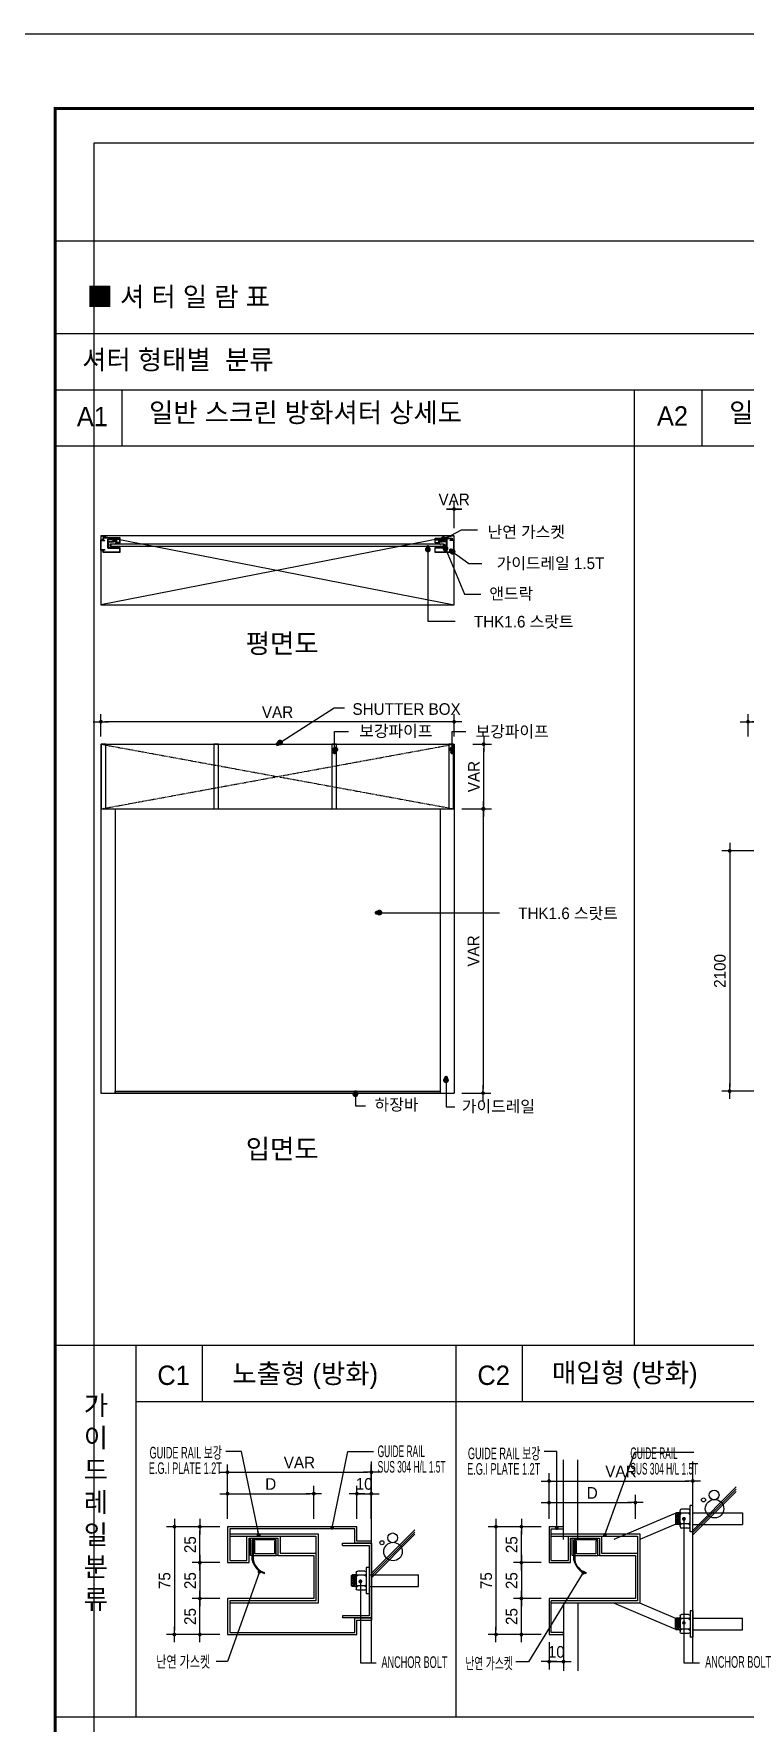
# Model space of a CAD drawing. Extents: x -25535497 to -25216507, y 8041684 to 8103002.
# Drawn here: x -25265081 to -25255908, y 8065773 to 8087569 of the extents above; entities that cross this region are included whole.
import ezdxf

# ---------------------------------------------------------------- set-up
doc = ezdxf.new("R2010")
doc.units = 0
doc.header["$MEASUREMENT"] = 0
doc.linetypes.add('HIDDEN', pattern=[4.4, 3, -1.4])
doc.linetypes.add('PHANTOM', pattern=[63.5, 31.75, -6.35, 6.35, -6.35, 6.35, -6.35])
doc.layers.get('Defpoints').update_dxf_attribs({"color": 45})
for name, color, linetype in [('0_form', 8, 'Continuous'), ('22', 7, 'Continuous'), ('3', 3, 'Continuous'), ('A', 7, 'Continuous'), ('DIM', 7, 'Continuous'), ('ELE1', 7, 'Continuous'), ('F', 7, 'Continuous'), ('LEADER', 7, 'Continuous'), ('PH', 5, 'PHANTOM'), ('slat 상', 2, 'PHANTOM'), ('SOLID', 3, 'Continuous'), ('text', 7, 'Continuous'), ('힌지 미미', 1, 'Continuous')]:
    doc.layers.add(name, color=color, linetype=linetype)
doc.layers.add('TEX', color=3, linetype='Continuous', lineweight=5)
doc.styles.add('songdoh', font='')
doc.styles.get('songdoh').set_extended_font_data('Dotum')
doc.dimstyles.new('DONGWOO', dxfattribs={"dimscale": 300, "dimtxt": 3, "dimasz": 1, "dimexe": 2, "dimexo": 2, "dimgap": 1, "dimtad": 1, "dimdec": 0, "dimzin": 11, "dimdsep": 46, "dimtxsty": 'songdoh', "dimblk": 'DOT-6', "dimcen": 2, "dimdle": 2, "dimclrd": 256, "dimclre": 256, "dimclrt": 3, "dimadec": 0, "dimazin": 0, "dimtfac": 1, "dimtdec": 0, "dimtix": 1, "dimtmove": 2, "dimatfit": 3, "dimldrblk": 'DOT', "dimfxl": 2, "dimtolj": 1, "dimtzin": 11, "dimarcsym": 0})

# ---------------------------------------------------------------- blocks, each defined once
blk = doc.blocks.new('앵커볼트')
at = {"layer": 'A', "color": 8}
for p, q in [((-8.8, 10), (-8.8, 12)), ((-8.8, 12), (9.4, 12)), ((-6.3, 13), (-6.3, 17.9)), ((-5.3, 18.9), (5.9, 18.9)), ((4, 22.1), (-3.7, 21.3)), ((-3.7, 18.9), (-3.7, 21.6)), ((4.3, 21.2), (-3.7, 20.4)), ((4.3, 20.5), (-3.7, 19.7)), ((4.3, 19.8), (-3.7, 18.9)), ((-3.4, 13), (-3.4, 17.9)), ((3.8, 22.1), (-3.2, 22.1)), ((4, 13), (4, 17.9)), ((4.3, 18.9), (4.3, 21.6)), ((6.9, 13), (6.9, 17.9)), ((9.4, 10), (9.4, 12)), ((-8.8, 10), (9.4, 10)), ((-3.7, 10), (4.3, 10)), ((-3.7, 10), (-3.7, -24.4)), ((4.3, 10), (4.3, -24.4)), ((4.3, -24.4), (-3.7, -24.4))]:
    blk.add_line(p, q, dxfattribs=at)
for centre, radius, start, end in [((-5.3, 17.9), 1, 90, 180), ((-5.3, 13), 1, 180, 270), ((-4.4, 17.9), 1, 0, 90), ((-4.4, 13), 1, 270, 0), ((-3.2, 21.6), 0.5, 90, 180), ((-2.4, 17.9), 1, 90, 180), ((-2.4, 13), 1, 180, 270), ((3, 17.9), 1, 0, 90), ((3, 13), 1, 270, 0), ((3.8, 21.6), 0.5, 0, 90), ((5, 17.9), 1, 90, 180), ((5, 13), 1, 180, 270), ((5.9, 17.9), 1, 0, 90), ((5.9, 13), 1, 270, 0)]:
    blk.add_arc(centre, radius, start, end, dxfattribs=at)
blk = doc.blocks.new('_Dot')
at = {"color": 0, "linetype": 'ByBlock', "lineweight": -2}
blk.add_line((-0.5, 0), (-1, 0), dxfattribs=at)
at = {"color": 0, "linetype": 'ByBlock', "const_width": 0.5}
blk.add_lwpolyline([(-0.25, 0, 1), (0.25, 0, 1)], format="xyb", close=True, dxfattribs=at)
blk = doc.blocks.new('DOT-6')
at = {"layer": 'DIM', "color": 7, "ltscale": 0.5}
blk.add_line((2, 0), (-2, 0), dxfattribs=at)
at = {"layer": 'DIM', "color": 7, "ltscale": 0.5, "xscale": 0.9680000000043946, "yscale": 0.9680000000043946, "zscale": 0.9680000000043946}
blk.add_blockref('_Dot', (0, 0), dxfattribs=at)
blk = doc.blocks.new('가이드레일')
for p, q in [((10328.1, 41053.6), (10328.1, 41054.6)), ((10334.5, 41054.6), (10328.1, 41054.6)), ((10328.1, 41053.6), (10328.1, 41054.6)), ((10335.5, 41053.6), (10328.1, 41053.6)), ((10392, 41061), (10334.5, 41061)), ((10334.5, 41061), (10334.5, 41054.6)), ((10391, 41060), (10335.5, 41060)), ((10335.5, 41060), (10335.5, 41053.6)), ((10368.6, 41049.2), (10352.7, 41049.2)), ((10353.7, 41029.1), (10353.7, 41048.2)), ((10353.7, 41048.2), (10369.6, 41048.2)), ((10368.6, 41049.2), (10368.6, 41055.6)), ((10369.6, 41049.2), (10369.6, 41054.6)), ((10369.6, 41054.6), (10376, 41054.6)), ((10369.6, 41054.6), (10369.6, 41048.2)), ((10379.2, 41045), (10379.2, 41054.6)), ((10392, 41045), (10379.2, 41045)), ((10380.2, 41055.6), (10380.2, 41046)), ((10391, 41046), (10380.2, 41046)), ((10391, 41046), (10391, 41060)), ((10392, 41045), (10392, 41061)), ((10328.1, 41020.4), (10328.1, 41019.5)), ((10328.1, 41020.4), (10335.5, 41020.4)), ((10328.1, 41020.4), (10328.1, 41019.5)), ((10328.1, 41019.5), (10334.5, 41019.5)), ((10334.5, 41019.5), (10334.5, 41013.1)), ((10334.5, 41013.1), (10392, 41013.1)), ((10335.5, 41020.4), (10335.5, 41014.1)), ((10335.5, 41014.1), (10391, 41014.1)), ((10353.7, 41029.1), (10392, 41029.1)), ((10391, 41014.1), (10391, 41028.1)), ((10392, 41013.1), (10392, 41029.1))]:
    blk.add_line(p, q)
at = {"color": 1}
for p, q in [((10340.9, 41052.6), (10340.9, 41053.6)), ((10391, 41056.7), (10351.7, 41056.7)), ((10351.7, 41027.2), (10351.7, 41056.7)), ((10391, 41055.6), (10352.7, 41055.6)), ((10352.7, 41028.1), (10352.7, 41055.6)), ((10369.6, 41048.2), (10368.6, 41048.2)), ((10378.3, 41046.9), (10378.3, 41044.4)), ((10378.6, 41046.9), (10378.6, 41044.4)), ((10340.9, 41021.5), (10340.9, 41020.4)), ((10351.7, 41027.2), (10391, 41027.2)), ((10352.7, 41028.1), (10391, 41028.1))]:
    blk.add_line(p, q, dxfattribs=at)
at = {"linetype": 'ByBlock'}
for p, q in [((10379.2, 41054.6), (10369.6, 41054.6)), ((10369.6, 41054.6), (10369.6, 41048.5)), ((10369.6, 41048.2), (10370.2, 41048.2)), ((10370.2, 41048.5), (10370.2, 41054)), ((10370.2, 41054), (10378.6, 41054)), ((10370.2, 41048.2), (10370.2, 41053.6)), ((10370.2, 41053.6), (10370.8, 41053.6)), ((10378.3, 41048.2), (10370.2, 41048.2)), ((10370.8, 41053.6), (10370.8, 41048.8)), ((10370.8, 41048.8), (10377.7, 41048.8)), ((10377.7, 41048.8), (10377.7, 41053.6)), ((10377.7, 41053.6), (10378.3, 41053.6)), ((10378.3, 41053.6), (10378.3, 41048.5)), ((10378.6, 41054), (10378.6, 41048.5)), ((10378.6, 41048.2), (10379.2, 41048.2)), ((10379.2, 41048.2), (10379.2, 41054.6))]:
    blk.add_line(p, q, dxfattribs=at)
at = {"color": 1, "linetype": 'ByBlock'}
for p, q in [((10374.3, 41039.7), (10374.2, 41039.9)), ((10378.3, 41054), (10378.3, 41046.9)), ((10378.6, 41046.9), (10378.6, 41054))]:
    blk.add_line(p, q, dxfattribs=at)
at = {"color": 1}
for points in [[(10340.9, 41020.4), (10340.9, 41020.4), (10328.1, 41020.4), (10328.1, 41053.6), (10340.9, 41053.6)], [(10340.9, 41021.5), (10329.2, 41021.5), (10329.2, 41052.6), (10340.9, 41052.6)]]:
    blk.add_lwpolyline(points, dxfattribs=at)
at = {"color": 1, "linetype": 'ByBlock'}
for radius, end in [(5.86, 348.5701), (6.16, 348.8566)]:
    blk.add_arc((10372.6, 41045.6), radius, 286.756, end, dxfattribs=at)
blk = doc.blocks.new('*D314')
at = {"layer": 'Defpoints', "color": 0, "linetype": 'Continuous'}
for p in [(-25262940, 8068308), (-25262583, 8068308), (-25262583, 8067844)]:
    blk.add_point(p, dxfattribs=at)
at = {"layer": 'DIM', "linetype": 'Continuous', "lineweight": -2}
for p, q in [((-25262683, 8068308), (-25263040, 8068308)), ((-25262940, 8067894), (-25262940, 8068258)), ((-25262683, 8067844), (-25263040, 8067844))]:
    blk.add_line(p, q, dxfattribs=at)
at = {"layer": 'DIM', "linetype": 'Continuous', "lineweight": -2, "xscale": 50, "yscale": 50, "zscale": 50}
for p, rotation in [((-25262940, 8068308), 90), ((-25262940, 8067844), 270)]:
    blk.add_blockref('DOT-6', p, dxfattribs=dict(at, rotation=rotation))
at = {"layer": 'DIM', "color": 3, "linetype": 'Continuous', "insert": (-25263065, 8068076), "char_height": 150, "attachment_point": 5, "rotation": 90, "style": 'songdoh'}
blk.add_mtext('\\A1;25', dxfattribs=at)
blk = doc.blocks.new('*D315')
at = {"layer": 'Defpoints', "color": 0, "linetype": 'Continuous'}
for p in [(-25262583, 8067844), (-25262940, 8067381), (-25262583, 8067381)]:
    blk.add_point(p, dxfattribs=at)
at = {"layer": 'DIM', "linetype": 'Continuous', "lineweight": -2}
for p, q in [((-25262683, 8067844), (-25263040, 8067844)), ((-25262940, 8067794), (-25262940, 8067431)), ((-25262683, 8067381), (-25263040, 8067381))]:
    blk.add_line(p, q, dxfattribs=at)
at = {"layer": 'DIM', "linetype": 'Continuous', "lineweight": -2, "xscale": 50, "yscale": 50, "zscale": 50}
for p, rotation in [((-25262940, 8067844), 90), ((-25262940, 8067381), 270)]:
    blk.add_blockref('DOT-6', p, dxfattribs=dict(at, rotation=rotation))
at = {"layer": 'DIM', "color": 3, "linetype": 'Continuous', "insert": (-25263065, 8067612), "char_height": 150, "attachment_point": 5, "rotation": 90, "style": 'songdoh'}
blk.add_mtext('\\A1;25', dxfattribs=at)
blk = doc.blocks.new('*D316')
at = {"layer": 'Defpoints', "color": 0, "linetype": 'Continuous'}
for p in [(-25262940, 8067381), (-25262583, 8067381), (-25262583, 8066917)]:
    blk.add_point(p, dxfattribs=at)
at = {"layer": 'DIM', "linetype": 'Continuous', "lineweight": -2}
for p, q in [((-25262683, 8067381), (-25263040, 8067381)), ((-25262940, 8066967), (-25262940, 8067331)), ((-25262683, 8066917), (-25263040, 8066917))]:
    blk.add_line(p, q, dxfattribs=at)
at = {"layer": 'DIM', "linetype": 'Continuous', "lineweight": -2, "xscale": 50, "yscale": 50, "zscale": 50}
for p, rotation in [((-25262940, 8067381), 90), ((-25262940, 8066917), 270)]:
    blk.add_blockref('DOT-6', p, dxfattribs=dict(at, rotation=rotation))
at = {"layer": 'DIM', "color": 3, "linetype": 'Continuous', "insert": (-25263065, 8067149), "char_height": 150, "attachment_point": 5, "rotation": 90, "style": 'songdoh'}
blk.add_mtext('\\A1;25', dxfattribs=at)
blk = doc.blocks.new('*D317')
at = {"layer": 'Defpoints', "color": 0, "linetype": 'Continuous'}
for p in [(-25262583, 8068308), (-25263268, 8066917), (-25262583, 8066917)]:
    blk.add_point(p, dxfattribs=at)
at = {"layer": 'DIM', "linetype": 'Continuous', "lineweight": -2}
for p, q in [((-25262683, 8068308), (-25263368, 8068308)), ((-25263268, 8068258), (-25263268, 8066967)), ((-25262683, 8066917), (-25263368, 8066917))]:
    blk.add_line(p, q, dxfattribs=at)
at = {"layer": 'DIM', "linetype": 'Continuous', "lineweight": -2, "xscale": 50, "yscale": 50, "zscale": 50}
for p, rotation in [((-25263268, 8068308), 90), ((-25263268, 8066917), 270)]:
    blk.add_blockref('DOT-6', p, dxfattribs=dict(at, rotation=rotation))
at = {"layer": 'DIM', "color": 3, "linetype": 'Continuous', "insert": (-25263394, 8067612), "char_height": 150, "attachment_point": 5, "rotation": 90, "style": 'songdoh'}
blk.add_mtext('\\A1;75', dxfattribs=at)
blk = doc.blocks.new('*D318')
at = {"layer": 'Defpoints', "color": 0, "linetype": 'Continuous'}
for p in [(-25260729, 8069011), (-25262583, 8068308), (-25260729, 8068308)]:
    blk.add_point(p, dxfattribs=at)
at = {"layer": 'DIM', "linetype": 'Continuous', "lineweight": -2}
for p, q in [((-25262583, 8068408), (-25262583, 8069111)), ((-25262533, 8069011), (-25260779, 8069011)), ((-25260729, 8068408), (-25260729, 8069111))]:
    blk.add_line(p, q, dxfattribs=at)
at = {"layer": 'DIM', "linetype": 'Continuous', "lineweight": -2, "xscale": 50, "yscale": 50, "zscale": 50, "rotation": 180}
blk.add_blockref('DOT-6', (-25262583, 8069011), dxfattribs=at)
at = {"layer": 'DIM', "linetype": 'Continuous', "lineweight": -2, "xscale": 50, "yscale": 50, "zscale": 50}
blk.add_blockref('DOT-6', (-25260729, 8069011), dxfattribs=at)
at = {"layer": 'DIM', "color": 3, "linetype": 'Continuous', "insert": (-25261656, 8069136), "char_height": 150, "attachment_point": 5, "style": 'songdoh'}
blk.add_mtext('\\A1;VAR', dxfattribs=at)
blk = doc.blocks.new('*D319')
at = {"layer": 'Defpoints', "color": 0, "linetype": 'Continuous'}
for p in [(-25261470, 8068734), (-25262583, 8068308), (-25261470, 8068308)]:
    blk.add_point(p, dxfattribs=at)
at = {"layer": 'DIM', "linetype": 'Continuous', "lineweight": -2}
for p, q in [((-25262583, 8068408), (-25262583, 8068834)), ((-25261470, 8068408), (-25261470, 8068834)), ((-25262533, 8068734), (-25261520, 8068734))]:
    blk.add_line(p, q, dxfattribs=at)
at = {"layer": 'DIM', "linetype": 'Continuous', "lineweight": -2, "xscale": 50, "yscale": 50, "zscale": 50, "rotation": 180}
blk.add_blockref('DOT-6', (-25262583, 8068734), dxfattribs=at)
at = {"layer": 'DIM', "linetype": 'Continuous', "lineweight": -2, "xscale": 50, "yscale": 50, "zscale": 50}
blk.add_blockref('DOT-6', (-25261470, 8068734), dxfattribs=at)
at = {"layer": 'DIM', "color": 3, "linetype": 'Continuous', "insert": (-25262026, 8068859), "char_height": 150, "attachment_point": 5, "style": 'songdoh'}
blk.add_mtext('\\A1;D', dxfattribs=at)
blk = doc.blocks.new('*D320')
at = {"layer": 'Defpoints', "color": 0, "linetype": 'Continuous'}
for p in [(-25260729, 8068734), (-25260914, 8068308), (-25260729, 8068308)]:
    blk.add_point(p, dxfattribs=at)
at = {"layer": 'DIM', "linetype": 'Continuous', "lineweight": -2}
for p, q in [((-25260914, 8068408), (-25260914, 8068834)), ((-25260729, 8068408), (-25260729, 8068834)), ((-25260964, 8068734), (-25261014, 8068734)), ((-25260914, 8068734), (-25260729, 8068734)), ((-25260679, 8068734), (-25260629, 8068734))]:
    blk.add_line(p, q, dxfattribs=at)
at = {"layer": 'DIM', "linetype": 'Continuous', "lineweight": -2, "xscale": 50, "yscale": 50, "zscale": 50}
blk.add_blockref('DOT-6', (-25260914, 8068734), dxfattribs=at)
at = {"layer": 'DIM', "linetype": 'Continuous', "lineweight": -2, "xscale": 50, "yscale": 50, "zscale": 50, "rotation": 180}
blk.add_blockref('DOT-6', (-25260729, 8068734), dxfattribs=at)
at = {"layer": 'DIM', "color": 3, "linetype": 'Continuous', "insert": (-25260821, 8068859), "char_height": 150, "attachment_point": 5, "style": 'songdoh'}
blk.add_mtext('\\A1;10', dxfattribs=at)
blk = doc.blocks.new('*D321')
at = {"layer": 'Defpoints', "color": 0, "linetype": 'Continuous'}
for p in [(-25258794, 8068308), (-25258437, 8068308), (-25258437, 8067844)]:
    blk.add_point(p, dxfattribs=at)
at = {"layer": 'DIM', "linetype": 'Continuous', "lineweight": -2}
for p, q in [((-25258537, 8068308), (-25258894, 8068308)), ((-25258794, 8067894), (-25258794, 8068258)), ((-25258537, 8067844), (-25258894, 8067844))]:
    blk.add_line(p, q, dxfattribs=at)
at = {"layer": 'DIM', "linetype": 'Continuous', "lineweight": -2, "xscale": 50, "yscale": 50, "zscale": 50}
for p, rotation in [((-25258794, 8068308), 90), ((-25258794, 8067844), 270)]:
    blk.add_blockref('DOT-6', p, dxfattribs=dict(at, rotation=rotation))
at = {"layer": 'DIM', "color": 3, "linetype": 'Continuous', "insert": (-25258919, 8068076), "char_height": 150, "attachment_point": 5, "rotation": 90, "style": 'songdoh'}
blk.add_mtext('\\A1;25', dxfattribs=at)
blk = doc.blocks.new('*D322')
at = {"layer": 'Defpoints', "color": 0, "linetype": 'Continuous'}
for p in [(-25258437, 8067844), (-25258794, 8067381), (-25258437, 8067381)]:
    blk.add_point(p, dxfattribs=at)
at = {"layer": 'DIM', "linetype": 'Continuous', "lineweight": -2}
for p, q in [((-25258537, 8067844), (-25258894, 8067844)), ((-25258794, 8067794), (-25258794, 8067431)), ((-25258537, 8067381), (-25258894, 8067381))]:
    blk.add_line(p, q, dxfattribs=at)
at = {"layer": 'DIM', "linetype": 'Continuous', "lineweight": -2, "xscale": 50, "yscale": 50, "zscale": 50}
for p, rotation in [((-25258794, 8067844), 90), ((-25258794, 8067381), 270)]:
    blk.add_blockref('DOT-6', p, dxfattribs=dict(at, rotation=rotation))
at = {"layer": 'DIM', "color": 3, "linetype": 'Continuous', "insert": (-25258919, 8067612), "char_height": 150, "attachment_point": 5, "rotation": 90, "style": 'songdoh'}
blk.add_mtext('\\A1;25', dxfattribs=at)
blk = doc.blocks.new('*D323')
at = {"layer": 'Defpoints', "color": 0, "linetype": 'Continuous'}
for p in [(-25258794, 8067381), (-25258437, 8067381), (-25258437, 8066917)]:
    blk.add_point(p, dxfattribs=at)
at = {"layer": 'DIM', "linetype": 'Continuous', "lineweight": -2}
for p, q in [((-25258537, 8067381), (-25258894, 8067381)), ((-25258794, 8066967), (-25258794, 8067331)), ((-25258537, 8066917), (-25258894, 8066917))]:
    blk.add_line(p, q, dxfattribs=at)
at = {"layer": 'DIM', "linetype": 'Continuous', "lineweight": -2, "xscale": 50, "yscale": 50, "zscale": 50}
for p, rotation in [((-25258794, 8067381), 90), ((-25258794, 8066917), 270)]:
    blk.add_blockref('DOT-6', p, dxfattribs=dict(at, rotation=rotation))
at = {"layer": 'DIM', "color": 3, "linetype": 'Continuous', "insert": (-25258919, 8067149), "char_height": 150, "attachment_point": 5, "rotation": 90, "style": 'songdoh'}
blk.add_mtext('\\A1;25', dxfattribs=at)
blk = doc.blocks.new('*D324')
at = {"layer": 'Defpoints', "color": 0, "linetype": 'Continuous'}
for p in [(-25258437, 8068308), (-25259122, 8066917), (-25258437, 8066917)]:
    blk.add_point(p, dxfattribs=at)
at = {"layer": 'DIM', "linetype": 'Continuous', "lineweight": -2}
for p, q in [((-25258537, 8068308), (-25259222, 8068308)), ((-25259122, 8068258), (-25259122, 8066967)), ((-25258537, 8066917), (-25259222, 8066917))]:
    blk.add_line(p, q, dxfattribs=at)
at = {"layer": 'DIM', "linetype": 'Continuous', "lineweight": -2, "xscale": 50, "yscale": 50, "zscale": 50}
for p, rotation in [((-25259122, 8068308), 90), ((-25259122, 8066917), 270)]:
    blk.add_blockref('DOT-6', p, dxfattribs=dict(at, rotation=rotation))
at = {"layer": 'DIM', "color": 3, "linetype": 'Continuous', "insert": (-25259247, 8067612), "char_height": 150, "attachment_point": 5, "rotation": 90, "style": 'songdoh'}
blk.add_mtext('\\A1;75', dxfattribs=at)
blk = doc.blocks.new('*D325')
at = {"layer": 'Defpoints', "color": 0, "linetype": 'Continuous'}
for p in [(-25256583, 8068897), (-25258437, 8068308), (-25256583, 8068308)]:
    blk.add_point(p, dxfattribs=at)
at = {"layer": 'DIM', "linetype": 'Continuous', "lineweight": -2}
for p, q in [((-25258437, 8068408), (-25258437, 8068997)), ((-25258387, 8068897), (-25256633, 8068897)), ((-25256583, 8068408), (-25256583, 8068997))]:
    blk.add_line(p, q, dxfattribs=at)
at = {"layer": 'DIM', "linetype": 'Continuous', "lineweight": -2, "xscale": 50, "yscale": 50, "zscale": 50, "rotation": 180}
blk.add_blockref('DOT-6', (-25258437, 8068897), dxfattribs=at)
at = {"layer": 'DIM', "linetype": 'Continuous', "lineweight": -2, "xscale": 50, "yscale": 50, "zscale": 50}
blk.add_blockref('DOT-6', (-25256583, 8068897), dxfattribs=at)
at = {"layer": 'DIM', "color": 3, "linetype": 'Continuous', "insert": (-25257510, 8069022), "char_height": 150, "attachment_point": 5, "style": 'songdoh'}
blk.add_mtext('\\A1;VAR', dxfattribs=at)
blk = doc.blocks.new('*D326')
at = {"layer": 'Defpoints', "color": 0, "linetype": 'Continuous'}
for p in [(-25257324, 8068619), (-25258437, 8068308), (-25257324, 8068308)]:
    blk.add_point(p, dxfattribs=at)
at = {"layer": 'DIM', "linetype": 'Continuous', "lineweight": -2}
for p, q in [((-25258437, 8068408), (-25258437, 8068719)), ((-25258387, 8068619), (-25257374, 8068619)), ((-25257324, 8068408), (-25257324, 8068719))]:
    blk.add_line(p, q, dxfattribs=at)
at = {"layer": 'DIM', "linetype": 'Continuous', "lineweight": -2, "xscale": 50, "yscale": 50, "zscale": 50, "rotation": 180}
blk.add_blockref('DOT-6', (-25258437, 8068619), dxfattribs=at)
at = {"layer": 'DIM', "linetype": 'Continuous', "lineweight": -2, "xscale": 50, "yscale": 50, "zscale": 50}
blk.add_blockref('DOT-6', (-25257324, 8068619), dxfattribs=at)
at = {"layer": 'DIM', "color": 3, "linetype": 'Continuous', "insert": (-25257880, 8068744), "char_height": 150, "attachment_point": 5, "style": 'songdoh'}
blk.add_mtext('\\A1;D', dxfattribs=at)
blk = doc.blocks.new('*D327')
at = {"layer": 'Defpoints', "color": 0, "linetype": 'Continuous'}
for p in [(-25258437, 8066917), (-25258251, 8066917), (-25258251, 8066567)]:
    blk.add_point(p, dxfattribs=at)
at = {"layer": 'DIM', "linetype": 'Continuous', "lineweight": -2}
for p, q in [((-25258437, 8066817), (-25258437, 8066467)), ((-25258251, 8066817), (-25258251, 8066467)), ((-25258487, 8066567), (-25258537, 8066567)), ((-25258437, 8066567), (-25258251, 8066567)), ((-25258201, 8066567), (-25258151, 8066567))]:
    blk.add_line(p, q, dxfattribs=at)
at = {"layer": 'DIM', "linetype": 'Continuous', "lineweight": -2, "xscale": 50, "yscale": 50, "zscale": 50}
blk.add_blockref('DOT-6', (-25258437, 8066567), dxfattribs=at)
at = {"layer": 'DIM', "linetype": 'Continuous', "lineweight": -2, "xscale": 50, "yscale": 50, "zscale": 50, "rotation": 180}
blk.add_blockref('DOT-6', (-25258251, 8066567), dxfattribs=at)
at = {"layer": 'DIM', "color": 3, "linetype": 'Continuous', "insert": (-25258344, 8066692), "char_height": 150, "attachment_point": 5, "style": 'songdoh'}
blk.add_mtext('\\A1;10', dxfattribs=at)
blk = doc.blocks.new('*D374')
at = {"layer": 'Defpoints', "color": 0, "linetype": 'Continuous'}
for p in [(-25264216, 8078693), (-25264216, 8078404), (-25259661, 8078404)]:
    blk.add_point(p, dxfattribs=at)
at = {"layer": 'DIM', "linetype": 'Continuous', "lineweight": -2}
for p, q in [((-25264216, 8078504), (-25264216, 8078793)), ((-25259711, 8078693), (-25264166, 8078693)), ((-25259661, 8078504), (-25259661, 8078793))]:
    blk.add_line(p, q, dxfattribs=at)
at = {"layer": 'DIM', "linetype": 'Continuous', "lineweight": -2, "xscale": 50, "yscale": 50, "zscale": 50, "rotation": 180}
blk.add_blockref('DOT-6', (-25264216, 8078693), dxfattribs=at)
at = {"layer": 'DIM', "linetype": 'Continuous', "lineweight": -2, "xscale": 50, "yscale": 50, "zscale": 50}
blk.add_blockref('DOT-6', (-25259661, 8078693), dxfattribs=at)
at = {"layer": 'DIM', "color": 3, "linetype": 'Continuous', "insert": (-25261938, 8078818), "char_height": 150, "attachment_point": 5, "style": 'songdoh'}
blk.add_mtext('\\A1;VAR', dxfattribs=at)
blk = doc.blocks.new('*D375')
at = {"layer": 'Defpoints', "color": 0, "linetype": 'Continuous'}
for p in [(-25259661, 8077569), (-25259661, 8073903), (-25259288, 8073903)]:
    blk.add_point(p, dxfattribs=at)
at = {"layer": 'DIM', "linetype": 'Continuous', "lineweight": -2}
for p, q in [((-25259561, 8077569), (-25259188, 8077569)), ((-25259288, 8077519), (-25259288, 8073953)), ((-25259561, 8073903), (-25259188, 8073903))]:
    blk.add_line(p, q, dxfattribs=at)
at = {"layer": 'DIM', "linetype": 'Continuous', "lineweight": -2, "xscale": 50, "yscale": 50, "zscale": 50}
for p, rotation in [((-25259288, 8077569), 90), ((-25259288, 8073903), 270)]:
    blk.add_blockref('DOT-6', p, dxfattribs=dict(at, rotation=rotation))
at = {"layer": 'DIM', "color": 3, "linetype": 'Continuous', "insert": (-25259413, 8075736), "char_height": 150, "attachment_point": 5, "rotation": 90, "style": 'songdoh'}
blk.add_mtext('\\A1;VAR', dxfattribs=at)
blk = doc.blocks.new('*D338')
at = {"layer": 'Defpoints', "color": 0, "linetype": 'Continuous'}
for p in [(-25259521, 8078404), (-25259280, 8078404), (-25259521, 8077569)]:
    blk.add_point(p, dxfattribs=at)
at = {"layer": 'DIM', "linetype": 'Continuous', "lineweight": -2}
for p, q in [((-25259421, 8078404), (-25259180, 8078404)), ((-25259280, 8077619), (-25259280, 8078354)), ((-25259421, 8077569), (-25259180, 8077569))]:
    blk.add_line(p, q, dxfattribs=at)
at = {"layer": 'DIM', "linetype": 'Continuous', "lineweight": -2, "xscale": 50, "yscale": 50, "zscale": 50}
for p, rotation in [((-25259280, 8078404), 90), ((-25259280, 8077569), 270)]:
    blk.add_blockref('DOT-6', p, dxfattribs=dict(at, rotation=rotation))
at = {"layer": 'DIM', "color": 3, "linetype": 'Continuous', "insert": (-25259406, 8077986), "char_height": 150, "attachment_point": 5, "rotation": 90, "style": 'songdoh'}
blk.add_mtext('\\A1;VAR', dxfattribs=at)
blk = doc.blocks.new('*D376')
at = {"layer": 'Defpoints', "color": 0, "linetype": 'Continuous'}
for p in [(-25259661, 8081437), (-25259661, 8081092), (-25259661, 8081092)]:
    blk.add_point(p, dxfattribs=at)
at = {"layer": 'DIM', "linetype": 'Continuous', "lineweight": -2}
for p, q in [((-25259711, 8081437), (-25259761, 8081437)), ((-25259661, 8081192), (-25259661, 8081537)), ((-25259661, 8081192), (-25259661, 8081537)), ((-25259611, 8081437), (-25259561, 8081437))]:
    blk.add_line(p, q, dxfattribs=at)
at = {"layer": 'DIM', "linetype": 'Continuous', "lineweight": -2, "xscale": 50, "yscale": 50, "zscale": 50}
blk.add_blockref('DOT-6', (-25259661, 8081437), dxfattribs=at)
at = {"layer": 'DIM', "linetype": 'Continuous', "lineweight": -2, "xscale": 50, "yscale": 50, "zscale": 50, "rotation": 180}
blk.add_blockref('DOT-6', (-25259661, 8081437), dxfattribs=at)
at = {"layer": 'DIM', "color": 3, "linetype": 'Continuous', "insert": (-25259661, 8081562), "char_height": 150, "attachment_point": 5, "style": 'songdoh'}
blk.add_mtext('\\A1;VAR', dxfattribs=at)
blk = doc.blocks.new('*D377')
at = {"layer": 'Defpoints', "color": 0, "linetype": 'Continuous'}
for p in [(-25255871, 8078693), (-25255871, 8078404), (-25251316, 8078404)]:
    blk.add_point(p, dxfattribs=at)
at = {"layer": 'DIM', "linetype": 'Continuous', "lineweight": -2}
for p, q in [((-25255871, 8078504), (-25255871, 8078793)), ((-25251366, 8078693), (-25255821, 8078693)), ((-25251316, 8078504), (-25251316, 8078793))]:
    blk.add_line(p, q, dxfattribs=at)
at = {"layer": 'DIM', "linetype": 'Continuous', "lineweight": -2, "xscale": 50, "yscale": 50, "zscale": 50, "rotation": 180}
blk.add_blockref('DOT-6', (-25255871, 8078693), dxfattribs=at)
at = {"layer": 'DIM', "linetype": 'Continuous', "lineweight": -2, "xscale": 50, "yscale": 50, "zscale": 50}
blk.add_blockref('DOT-6', (-25251316, 8078693), dxfattribs=at)
at = {"layer": 'DIM', "color": 3, "linetype": 'Continuous', "insert": (-25253594, 8078818), "char_height": 150, "attachment_point": 5, "style": 'songdoh'}
blk.add_mtext('\\A1;VAR', dxfattribs=at)
blk = doc.blocks.new('*D341')
at = {"layer": 'Defpoints', "color": 0, "linetype": 'Continuous'}
for p in [(-25255689, 8077029), (-25256108, 8073927), (-25255689, 8073927)]:
    blk.add_point(p, dxfattribs=at)
at = {"layer": 'DIM', "linetype": 'Continuous', "lineweight": -2}
for p, q in [((-25255789, 8077029), (-25256208, 8077029)), ((-25256108, 8076979), (-25256108, 8073977)), ((-25255789, 8073927), (-25256208, 8073927))]:
    blk.add_line(p, q, dxfattribs=at)
at = {"layer": 'DIM', "linetype": 'Continuous', "lineweight": -2, "xscale": 50, "yscale": 50, "zscale": 50}
for p, rotation in [((-25256108, 8077029), 90), ((-25256108, 8073927), 270)]:
    blk.add_blockref('DOT-6', p, dxfattribs=dict(at, rotation=rotation))
at = {"layer": 'DIM', "color": 3, "linetype": 'Continuous', "insert": (-25256234, 8075478), "char_height": 150, "attachment_point": 5, "rotation": 90, "style": 'songdoh'}
blk.add_mtext('\\A1;2100', dxfattribs=at)
blk = doc.blocks.new('KMS_SHEET$0$김천 도면폼(XR)')
at = {"color": 2, "const_width": 79.9}
blk.add_lwpolyline([(83232, 3182), (4501, 3182), (4501, 58666), (83232, 58666)], close=True, dxfattribs=at)
at = {"layer": 'Defpoints', "ltscale": 2}
blk.add_lwpolyline([(5500, 57780), (74243, 57780), (74243, 4293), (5500, 4293)], close=True, dxfattribs=at)
blk = doc.blocks.new('KMS_SHEET', base_point=(2746843.44, 1131951.81))
at = {"xscale": 0.0100119047570738, "yscale": 0.0100119047570738, "zscale": 0.0100119047570738}
blk.add_blockref('KMS_SHEET$0$김천 도면폼(XR)', (2746832.63, 1131939.2), dxfattribs=at)

msp = doc.modelspace()

# ---------------------------------------------------------------- linework, layer by layer
for p, q in [((-25264804.2, 8084895.8), (-25229391.7, 8084895.8)), ((-25264804.2, 8058831.5), (-25264804.2, 8084895.8)), ((-25260728.6, 8068094.4), (-25260728.6, 8068122.2)), ((-25260728.6, 8068094.4), (-25260728.6, 8068122.2)), ((-25256582.6, 8068094.4), (-25256582.6, 8068122.2)), ((-25260728.6, 8067130.3), (-25260728.6, 8067102.5)), ((-25260728.6, 8067130.3), (-25260728.6, 8067102.5)), ((-25256582.6, 8067130.3), (-25256582.6, 8067102.5))]:
    msp.add_line(p, q)
at = {"color": 1, "linetype": 'ByBlock'}
for p, q in [((-25259660.8, 8081092.5), (-25264216, 8080201.2)), ((-25264216, 8081092.5), (-25259660.8, 8080201.2)), ((-25262263.8, 8067877.5), (-25262263.8, 8068137)), ((-25262252.6, 8068137), (-25262252.6, 8067878.6)), ((-25258117.7, 8067877.5), (-25258117.7, 8068137)), ((-25258106.6, 8068137), (-25258106.6, 8067878.6)), ((-25262107.5, 8067705.2), (-25262104.3, 8067715.8)), ((-25257961.5, 8067705.2), (-25257958.3, 8067715.8))]:
    msp.add_line(p, q, dxfattribs=at)
at = {"color": 1, "linetype": 'PHANTOM'}
for p, q in [((-25264216, 8077568.9), (-25259660.8, 8078404)), ((-25264216, 8078404), (-25259660.8, 8077568.9))]:
    msp.add_line(p, q, dxfattribs=at)
at = {"color": 5}
msp.add_line((-25264033.8, 8077568.9), (-25259843, 8077568.9), dxfattribs=at)
at = {"color": 1}
for p, q in [((-25261099.4, 8068064.7), (-25261099.4, 8068094.4)), ((-25261099.4, 8067160), (-25261099.4, 8067130.3))]:
    msp.add_line(p, q, dxfattribs=at)
for points in [[(-25262554.8, 8068216.8), (-25261412.8, 8068216.8), (-25261412.8, 8067323.1), (-25262554.8, 8067323.1)], [(-25262554.8, 8068187.1), (-25261442.4, 8068187.1), (-25261442.4, 8067352.8), (-25262554.8, 8067352.8)], [(-25258408.8, 8068216.8), (-25257266.7, 8068216.8), (-25257266.7, 8067323.1), (-25258408.8, 8067323.1)], [(-25258408.8, 8068187.1), (-25257296.4, 8068187.1), (-25257296.4, 8067352.8), (-25258408.8, 8067352.8)], [(-25261099.4, 8068094.4), (-25261099.4, 8068094.4), (-25260728.6, 8068094.4), (-25260728.6, 8067130.3), (-25261099.4, 8067130.3)], [(-25261099.4, 8068064.7), (-25260758.3, 8068064.7), (-25260758.3, 8067160), (-25261099.4, 8067160)]]:
    msp.add_lwpolyline(points, dxfattribs=at)
at = {"color": 5}
for points in [[(-25262286, 8067936.8), (-25262286, 8068159.3), (-25261933.7, 8068159.3), (-25261933.7, 8067936.8), (-25261956, 8067936.8), (-25261956, 8068137), (-25262263.8, 8068137), (-25262263.8, 8067936.8), (-25262286, 8067936.8)], [(-25258139.9, 8067936.8), (-25258139.9, 8068159.3), (-25257787.7, 8068159.3), (-25257787.7, 8067936.8), (-25257809.9, 8067936.8), (-25257809.9, 8068137), (-25258117.7, 8068137), (-25258117.7, 8067936.8), (-25258139.9, 8067936.8)], [(-25262252.6, 8068122.2), (-25262252.6, 8067936.8), (-25261956, 8067936.8), (-25261956, 8068122.2), (-25261978.2, 8068122.2), (-25261978.2, 8067959), (-25262230.4, 8067959), (-25262230.4, 8068122.2), (-25262252.6, 8068122.2)], [(-25258106.6, 8068122.2), (-25258106.6, 8067936.8), (-25257809.9, 8067936.8), (-25257809.9, 8068122.2), (-25257832.2, 8068122.2), (-25257832.2, 8067959), (-25258084.3, 8067959), (-25258084.3, 8068122.2), (-25258106.6, 8068122.2)]]:
    msp.add_lwpolyline(points, dxfattribs=at)
at = {"color": 1, "linetype": 'ByBlock'}
for centre, radius, start in [((-25262042.5, 8067921), 225.5, 191.14345), ((-25262042.5, 8067921), 214.3, 191.42991), ((-25257896.5, 8067921), 225.5, 191.14345), ((-25257896.5, 8067921), 214.3, 191.42991)]:
    msp.add_arc(centre, radius, start, 253.24402, dxfattribs=at)
at = {"layer": '22', "color": 7}
for p, q in [((-25264216, 8078404), (-25264216, 8073902.5)), ((-25264216, 8078404), (-25259660.8, 8078404)), ((-25259660.8, 8078404), (-25259660.8, 8073902.5)), ((-25264216, 8077568.9), (-25259660.8, 8077568.9)), ((-25264033.8, 8077568.9), (-25264033.8, 8073902.5)), ((-25264033.8, 8077568.9), (-25259843, 8077568.9)), ((-25259843, 8077568.9), (-25259843, 8073902.5)), ((-25264216, 8073902.5), (-25259660.8, 8073902.5))]:
    msp.add_line(p, q, dxfattribs=at)
for points in [[(-25264216, 8080201.2), (-25259660.8, 8080201.2), (-25259660.8, 8081092.5), (-25264216, 8081092.5)], [(-25264033.8, 8073927.4), (-25259843, 8073927.4), (-25259843, 8073902.5), (-25264033.8, 8073902.5)]]:
    msp.add_lwpolyline(points, close=True, dxfattribs=at)
at = {"layer": '3', "color": 3}
for p, q in [((-25258251.2, 8068307.6), (-25258436.6, 8068307.6)), ((-25258436.6, 8068307.6), (-25258436.6, 8067844.1)), ((-25258408.8, 8067871.9), (-25258408.8, 8068279.8)), ((-25258408.8, 8068279.8), (-25258251.2, 8068279.8)), ((-25258251.2, 8068279.8), (-25258251.2, 8068307.6)), ((-25258186.3, 8067871.9), (-25258186.3, 8068187.1)), ((-25258186.3, 8068187.1), (-25257759.9, 8068187.1)), ((-25258158.5, 8067844.1), (-25258158.5, 8068159.3)), ((-25258158.5, 8068159.3), (-25257787.7, 8068159.3)), ((-25257787.7, 8068159.3), (-25257787.7, 8067936.8)), ((-25257759.9, 8068187.1), (-25257759.9, 8067964.6)), ((-25257787.7, 8067936.8), (-25257324.2, 8067936.8)), ((-25257759.9, 8067964.6), (-25257296.4, 8067964.6)), ((-25257324.2, 8067936.8), (-25257324.2, 8067380.6)), ((-25257296.4, 8067964.6), (-25257296.4, 8067352.8)), ((-25258436.6, 8067844.1), (-25258158.5, 8067844.1)), ((-25258408.8, 8067871.9), (-25258186.3, 8067871.9)), ((-25258436.6, 8067380.6), (-25258436.6, 8066917.1)), ((-25257324.2, 8067380.6), (-25258436.6, 8067380.6)), ((-25258408.8, 8066944.9), (-25258408.8, 8067352.8)), ((-25257296.4, 8067352.8), (-25258408.8, 8067352.8)), ((-25258436.6, 8066917.1), (-25258251.2, 8066917.1)), ((-25258251.2, 8066944.9), (-25258408.8, 8066944.9)), ((-25258251.2, 8066917.1), (-25258251.2, 8066944.9))]:
    msp.add_line(p, q, dxfattribs=at)
for points in [[(-25260728.6, 8068122.2), (-25260914, 8068122.2), (-25260914, 8068307.6), (-25262582.6, 8068307.6), (-25262582.6, 8067844.1), (-25262304.5, 8067844.1), (-25262304.5, 8068159.3), (-25261933.7, 8068159.3), (-25261933.7, 8067936.8), (-25261470.2, 8067936.8), (-25261470.2, 8067380.6), (-25262582.6, 8067380.6), (-25262582.6, 8066917.1), (-25260914, 8066917.1), (-25260914, 8067102.5), (-25260728.6, 8067102.5)], [(-25260728.6, 8068094.4), (-25260941.8, 8068094.4), (-25260941.8, 8068279.8), (-25262554.8, 8068279.8), (-25262554.8, 8067871.9), (-25262332.4, 8067871.9), (-25262332.4, 8068187.1), (-25261905.9, 8068187.1), (-25261905.9, 8067964.6), (-25261442.4, 8067964.6), (-25261442.4, 8067352.8), (-25262554.8, 8067352.8), (-25262554.8, 8066944.9), (-25260941.8, 8066944.9), (-25260941.8, 8067130.3), (-25260728.6, 8067130.3)]]:
    msp.add_lwpolyline(points, dxfattribs=at)
at = {"layer": 'Defpoints', "ltscale": 4}
msp.add_lwpolyline([(-25266516.7, 8087569), (-25224466.7, 8087569), (-25224466.7, 8057869), (-25266516.7, 8057869)], close=True, dxfattribs=at)
at = {"layer": 'DIM', "linetype": 'Continuous'}
for p, q in [((-25258251.2, 8068142.6), (-25258251.2, 8069169.8)), ((-25258065.8, 8068142.6), (-25258065.8, 8069169.8)), ((-25256023.1, 8068820.2), (-25256582.6, 8068259.6)), ((-25256023.1, 8068791.7), (-25256582.6, 8068231)), ((-25256023.1, 8068763.1), (-25256582.6, 8068202.5)), ((-25256804, 8068483.4), (-25257600.2, 8068142.6)), ((-25260169.2, 8068267.6), (-25260728.6, 8067706.9)), ((-25260169.2, 8068239), (-25260728.6, 8067678.4)), ((-25260169.2, 8068210.4), (-25260728.6, 8067649.8)), ((-25256804.1, 8068340.6), (-25257266.7, 8068142.6)), ((-25258251.2, 8067323.1), (-25258251.2, 8066447.2)), ((-25258065.8, 8067323.1), (-25258065.8, 8066447.2)), ((-25256804, 8066982.4), (-25257600.2, 8067323.1)), ((-25256804.1, 8067125.1), (-25257266.7, 8067323.1))]:
    msp.add_line(p, q, dxfattribs=at)
for centre, radius in [((-25256445.5, 8068653.8), 25.7), ((-25256302.8, 8068539.9), 119.6), ((-25256308.4, 8068716.7), 62.9), ((-25260454.5, 8068164), 62.9), ((-25260591.5, 8068101.2), 25.7), ((-25260448.9, 8067987.3), 119.6)]:
    msp.add_circle(centre, radius, dxfattribs=at)
at = {"layer": 'ELE1'}
for p, q in [((-25260728.6, 8066554.7), (-25260728.6, 8069150.7)), ((-25256582.6, 8066554.7), (-25256582.6, 8069150.7))]:
    msp.add_line(p, q, dxfattribs=at)
at = {"layer": 'F'}
for p, q in [((-25264804.3, 8083701.5), (-25241270.6, 8083701.3)), ((-25264804.3, 8082976.8), (-25241270.6, 8082976.8)), ((-25263947.1, 8082976.8), (-25263947.1, 8082252.1)), ((-25257340.2, 8082976.8), (-25257340.2, 8070650.1)), ((-25256466.8, 8082976.8), (-25256466.8, 8082252.1)), ((-25264804.3, 8082252.1), (-25241270.6, 8082252.1)), ((-25263766.3, 8070650.2), (-25263766.3, 8065854)), ((-25262909.1, 8070650.2), (-25262909.1, 8069925.5)), ((-25259639.1, 8070650.2), (-25259639.1, 8065854)), ((-25258781.9, 8070650.2), (-25258781.9, 8069925.5)), ((-25263766.3, 8069925.4), (-25241270.6, 8069925.4))]:
    msp.add_line(p, q, dxfattribs=at)
at = {"layer": 'LEADER', "const_width": 37.5}
for points in [[(-25259817.8, 8081048.3, 1), (-25259780.3, 8081048.3, 1)], [(-25260018.4, 8080915.8, 1), (-25259980.9, 8080915.8, 1)], [(-25259791.3, 8080927, 1), (-25259753.8, 8080927, 1)], [(-25259699.1, 8080887, 1), (-25259661.6, 8080887, 1)], [(-25261924.9, 8078425.1, 1), (-25261887.4, 8078425.1, 1)], [(-25261211.2, 8078334.7, 1), (-25261173.7, 8078334.7, 1)], [(-25259704.8, 8078336.7, 1), (-25259667.3, 8078336.7, 1)], [(-25260643.4, 8076231, 1), (-25260605.9, 8076231, 1)], [(-25259785.1, 8074068, 1), (-25259747.6, 8074068, 1)], [(-25260953.2, 8073887.7, 1), (-25260915.7, 8073887.7, 1)]]:
    msp.add_lwpolyline(points, format="xyb", close=True, dxfattribs=at)
at = {"layer": 'PH', "linetype": 'ByBlock'}
msp.add_lwpolyline([(-25264089.3, 8080959.5), (-25259799.7, 8080959.5), (-25259799.7, 8080983.8), (-25264089.3, 8080983.8)], close=True, dxfattribs=at)
at = {"layer": 'slat 상', "linetype": 'HIDDEN', "ltscale": 3}
for points in [[(-25264211, 8077568.9), (-25264150.3, 8077568.9), (-25264150.3, 8078404), (-25264211, 8078404)], [(-25262758.3, 8077568.9), (-25262697.6, 8077568.9), (-25262697.6, 8078404), (-25262758.3, 8078404)], [(-25261239.9, 8077568.9), (-25261179.2, 8077568.9), (-25261179.2, 8078404), (-25261239.9, 8078404)], [(-25259727.9, 8077568.9), (-25259667.2, 8077568.9), (-25259667.2, 8078404), (-25259727.9, 8078404)]]:
    msp.add_lwpolyline(points, close=True, dxfattribs=at)
at = {"layer": 'SOLID'}
for p, q in [((-25264804.2, 8070650.2), (-25264804.3, 8065854)), ((-25264804.3, 8070650.1), (-25229391.7, 8070650.1)), ((-25264804.3, 8065854), (-25229391.7, 8065853.7)), ((-25264804.3, 8065854), (-25264804.3, 8058831.5))]:
    msp.add_line(p, q, dxfattribs=at)
at = {"layer": '힌지 미미'}
for points in [[(-25264089.3, 8080983.8), (-25264099.1, 8080983.8), (-25264099.1, 8080958.7), (-25264089.3, 8080958.7)], [(-25259789.8, 8080983.8), (-25259799.7, 8080983.8), (-25259799.7, 8080958.7), (-25259789.8, 8080958.7)]]:
    msp.add_lwpolyline(points, close=True, dxfattribs=at)

# ---------------------------------------------------------------- block references
at = {"layer": '0_form', "ltscale": 4, "xscale": 50, "yscale": 50, "zscale": 50}
msp.add_blockref('KMS_SHEET', (-25266516.7, 8057869), dxfattribs=at)
at = {"layer": '22', "color": 7}
for p, xscale, yscale, zscale in [((-25304044.2, 7922720.1), 3.856320005841553, 3.856320005841553, 3.856320005841553), ((-25219832.6, 7922718.6), -3.856320005841553, 3.856320000253616, 3.856319999999998)]:
    msp.add_blockref('가이드레일', p, dxfattribs=dict(at, xscale=xscale, yscale=yscale, zscale=zscale))
at = {"layer": 'DIM', "yscale": 18.54000000003725, "rotation": 90}
for p, xscale, zscale in [((-25256397, 8068406.8), 18.54000000003725, 18.54000000003725), ((-25260572.7, 8067617.6), -18.54000000003725, 18.54), ((-25256397, 8067058.9), -18.54000000003725, 18.54)]:
    msp.add_blockref('앵커볼트', p, dxfattribs=dict(at, xscale=xscale, zscale=zscale))
at = {"layer": 'DIM', "linetype": 'Continuous', "xscale": 46.34999999997671, "yscale": 46.34999999997671, "zscale": 46.34999999997671, "rotation": 90}
msp.add_blockref('_Dot', (-25256697.8, 8067067.3), dxfattribs=at)

# ---------------------------------------------------------------- texts
at = {"layer": 'TEX', "color": 2, "style": 'songdoh'}
for s, p in [('■ 셔 터 일 람 표', (-25264400.7, 8084051.9)), ('셔터 형태별  분류', (-25264457.8, 8083239.3)), ('A1', (-25264525.5, 8082505.7)), ('A2', (-25257045.3, 8082513.3)), ('평면도', (-25262348.4, 8079579)), ('입면도', (-25262348.4, 8073056.4)), ('C1', (-25263487.5, 8070136.9)), ('노출형 (방화)', (-25262519.6, 8070158.5)), ('C2', (-25259360.3, 8070136.9)), ('매입형 (방화)', (-25258399.2, 8070169.5))]:
    msp.add_text(s, height=250, dxfattribs=at).set_placement(p)
at = {"layer": 'TEX', "color": 2, "char_height": 250, "attachment_point": 1, "style": 'songdoh'}
for s, insert, width in [('일반 스크린 방화셔터 상세도', (-25263595, 8082807.1), 6687.408), ('{\\fGulim|b0|i0|c129|p50;일체형 }스크린{\\fGulim|b0|i0|c129|p50; 자동방화셔터 상세도}', (-25256114.7, 8082807.1), 6687.408), ('가\\P이\\P드\\P레\\P일\\P분\\P류', (-25264437.1, 8069998.3), 330.254)]:
    msp.add_mtext(s, dxfattribs=dict(at, insert=insert, width=width))
at = {"layer": 'text', "char_height": 150, "attachment_point": 9, "style": 'songdoh'}
for s, insert in [('난연 가스켓', (-25258233.1, 8081052)), ('가이드레일 1.5T', (-25257723.7, 8080646.4)), ('앤드락', (-25258642.5, 8080256.6)), ('THK1.6 스랏트', (-25258121.8, 8079894.3)), ('SHUTTER BOX', (-25259576.3, 8078780.2)), ('보강파이프', (-25259942.3, 8078482.3)), ('보강파이프', (-25258442.2, 8078476.8)), ('THK1.6 스랏트', (-25257550.3, 8076131.5)), ('하장바', (-25260121, 8073662.3)), ('가이드레일', (-25258619.4, 8073639)), ('{\\W0.7;난연 가스켓}', (-25262805.6, 8066476)), ('{\\W0.6;ANCHOR BOLT}', (-25259747.5, 8066483.5)), ('{\\W0.6;난연 가스켓}', (-25258904, 8066456.4)), ('{\\W0.6;ANCHOR BOLT}', (-25255573.3, 8066485.9))]:
    msp.add_mtext(s, dxfattribs=dict(at, insert=insert))
at = {"layer": 'text', "char_height": 150, "line_spacing_factor": 0.8, "style": 'songdoh'}
for s, insert, attachment_point in [('{\\W0.6;GUIDE RAIL 보강\\PE.G.I PLATE 1.2T}', (-25262655.9, 8068986.1), 9), ('{\\W0.55;GUIDE RAIL\\PSUS 304 H/L 1.5T}', (-25260647, 8069003.7), 7), ('{\\W0.6;GUIDE RAIL 보강\\PE.G.I PLATE 1.2T}', (-25258550.8, 8068976.3), 9), ('\\pxql;{\\W0.55;GUIDE RAIL\\PSUS 304 H/L 1.5T}', (-25256513.3, 8068978.9), 9)]:
    msp.add_mtext(s, dxfattribs=dict(at, insert=insert, attachment_point=attachment_point))

# ---------------------------------------------------------------- dimensions: what is measured, and where the dimension line sits
at = {"layer": 'DIM', "linetype": 'Continuous'}
for base, p1, p2, text, picture, middle in [((-25259660.8, 8081437), (-25259660.8, 8081092.5), (-25259660.8, 8081092.5), 'VAR', '*D376', (-25259660.8, 8081562.1)), ((-25264216, 8078693.3), (-25259660.8, 8078404), (-25264216, 8078404), 'VAR', '*D374', (-25261938.4, 8078818.4)), ((-25255871.3, 8078693.3), (-25251316, 8078404), (-25255871.3, 8078404), 'VAR', '*D377', (-25253593.6, 8078818.4)), ((-25260728.6, 8069010.8), (-25262582.6, 8068307.6), (-25260728.6, 8068307.6), 'VAR', '*D318', (-25261655.6, 8069135.9)), ((-25256582.6, 8068896.6), (-25258436.6, 8068307.6), (-25256582.6, 8068307.6), 'VAR', '*D325', (-25257509.6, 8069021.7)), ((-25261470.2, 8068733.5), (-25262582.6, 8068307.6), (-25261470.2, 8068307.6), 'D', '*D319', (-25262026.4, 8068858.6)), ((-25260728.6, 8068733.5), (-25260914, 8068307.6), (-25260728.6, 8068307.6), '10', '*D320', (-25260821.3, 8068858.6)), ((-25257324.2, 8068619.4), (-25258436.6, 8068307.6), (-25257324.2, 8068307.6), 'D', '*D326', (-25257880.4, 8068744.5)), ((-25258251.2, 8066566.6), (-25258436.6, 8066917.1), (-25258251.2, 8066917.1), '10', '*D327', (-25258343.9, 8066691.7))]:
    dim = msp.add_linear_dim(base=base, p1=p1, p2=p2, text=text, dimstyle='DONGWOO', override={"dimscale": 50}, dxfattribs=at)
    dim.commit()
    dim.dimension.update_dxf_attribs({"geometry": picture, "text_midpoint": middle})
for base, p1, p2, angle, text, picture, middle in [((-25259280.4, 8078404), (-25259521.5, 8077568.9), (-25259521.5, 8078404), 90, 'VAR', '*D338', (-25259405.5, 8077986.4)), ((-25259288.1, 8073902.5), (-25259660.8, 8077568.9), (-25259660.8, 8073902.5), 90, 'VAR', '*D375', (-25259413.2, 8075735.7)), ((-25256108.5, 8073927.4), (-25255689.1, 8077029), (-25255689.1, 8073927.4), 90, '2100', '*D341', (-25256233.6, 8075478.2)), ((-25263268.4, 8066917.1), (-25262582.6, 8068307.6), (-25262582.6, 8066917.1), 90, '75', '*D317', (-25263393.5, 8067612.3)), ((-25262939.7, 8068307.6), (-25262582.6, 8067844.1), (-25262582.6, 8068307.6), 90, '25', '*D314', (-25263064.8, 8068075.9)), ((-25259122.4, 8066917.1), (-25258436.6, 8068307.6), (-25258436.6, 8066917.1), 90, '75', '*D324', (-25259247.5, 8067612.3)), ((-25258793.6, 8068307.6), (-25258436.6, 8067844.1), (-25258436.6, 8068307.6), 90, '25', '*D321', (-25258918.7, 8068075.9)), ((-25262939.7, 8067380.6), (-25262582.6, 8067844.1), (-25262582.6, 8067380.6), 270, '25', '*D315', (-25263064.8, 8067612.3)), ((-25258793.6, 8067380.6), (-25258436.6, 8067844.1), (-25258436.6, 8067380.6), 270, '25', '*D322', (-25258918.7, 8067612.3)), ((-25262939.7, 8067380.6), (-25262582.6, 8066917.1), (-25262582.6, 8067380.6), 90, '25', '*D316', (-25263064.8, 8067148.8)), ((-25258793.6, 8067380.6), (-25258436.6, 8066917.1), (-25258436.6, 8067380.6), 90, '25', '*D323', (-25258918.7, 8067148.8))]:
    dim = msp.add_linear_dim(base=base, p1=p1, p2=p2, angle=angle, text=text, dimstyle='DONGWOO', override={"dimscale": 50}, dxfattribs=at)
    dim.commit()
    dim.dimension.update_dxf_attribs({"geometry": picture, "text_midpoint": middle})

# ---------------------------------------------------------------- leaders
for points in [[(-25259832.1, 8081029.2), (-25259564.9, 8081169.6), (-25259360.2, 8081169.6)], [(-25259999.2, 8080947.5), (-25259999.2, 8079991.7), (-25259645.7, 8079991.7)], [(-25259786.7, 8080960.1), (-25259527.5, 8080339), (-25259318.8, 8080339)], [(-25259703.5, 8080904.2), (-25259472.8, 8080735.4), (-25259303.9, 8080735.4)], [(-25261938.4, 8078404), (-25261206.2, 8078871.1), (-25261073.6, 8078871.1)], [(-25261202.7, 8078298.6), (-25261202.7, 8078566), (-25261024.2, 8078566)], [(-25259687.4, 8078298.6), (-25259687.4, 8078566), (-25259508.9, 8078566)], [(-25260660.3, 8076228.9), (-25259074.3, 8076228.9)], [(-25259764.9, 8074100.8), (-25259764.9, 8073726.4), (-25259653, 8073726.4)], [(-25260931.9, 8073914.9), (-25260931.9, 8073737.2), (-25260803.3, 8073737.2)], [(-25262181.4, 8068201.2), (-25262401.6, 8069279.3), (-25262604.1, 8069279.3)], [(-25261234, 8068294.1), (-25261029.7, 8069279.4), (-25260701.8, 8069279.4)], [(-25258336.8, 8068289.4), (-25258336.8, 8069278.7), (-25258501.9, 8069278.7)], [(-25257716.8, 8068202.6), (-25257331.7, 8069268.2), (-25256568.8, 8069268.2)], [(-25256698.2, 8068409.2), (-25256698.2, 8066552.4), (-25256495.7, 8066552.4)], [(-25262170, 8067727.3), (-25262582.7, 8066568), (-25262730.6, 8066568)], [(-25257995.4, 8067715.2), (-25258702.8, 8066563.9), (-25258864.7, 8066563.9)], [(-25260869.7, 8067602.8), (-25260869.7, 8066552.4), (-25260667.2, 8066552.4)]]:
    msp.add_leader(points, dimstyle='DONGWOO', override={"dimscale": 50}, dxfattribs=at)

doc.saveas('drawing.dxf')
